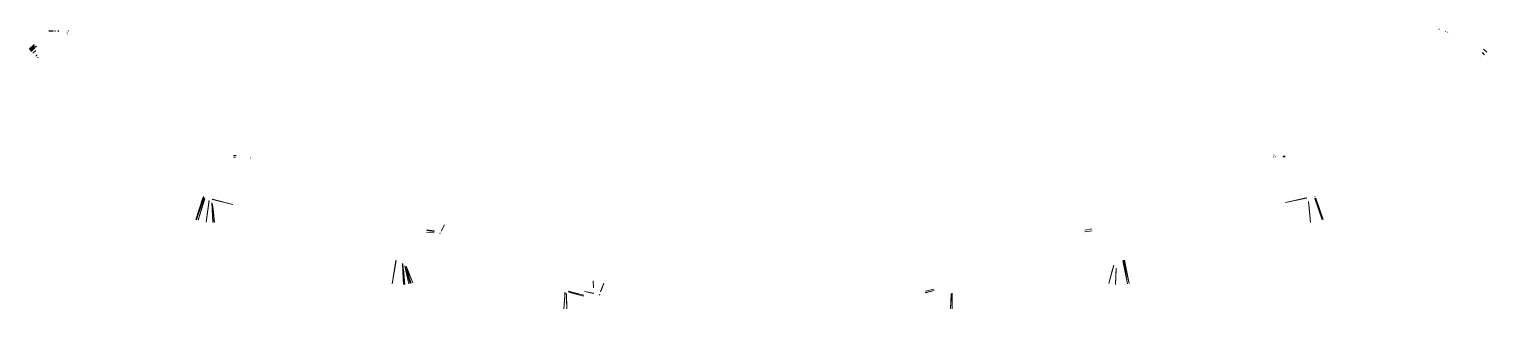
# Model space of a CAD drawing. Header units: millimetres. Extents: x 66 to 214, y 12 to 158.
# Drawn here: x 87.7 to 192.2, y 16.1 to 36.1 of the extents above; entities that cross this region are included whole.
import ezdxf

# ---------------------------------------------------------------- set-up
doc = ezdxf.new("R2010")
doc.units = ezdxf.units.MM
doc.header["$MEASUREMENT"] = 0
doc.layers.add('Ebene 8', color=7, linetype='Continuous', lineweight=0)

# ---------------------------------------------------------------- blocks, each defined once
blk = doc.blocks.new('Block_3')
at = {"layer": 'Ebene 8'}
for points, knots in [([(89.09947100637098, 35.95301648406731), (89.09947100637098, 35.95301648406731), (89.11221785966637, 35.96472980871715), (89.11221785966637, 35.96472980871715), (89.11221785966637, 35.96472980871715), (89.113940407409, 35.95301648406731), (89.113940407409, 35.95301648406731), (89.113940407409, 35.95301648406731), (89.09947100637098, 35.95301648406731), (89.09947100637098, 35.95301648406731)], [0, 0, 0, 0, 1, 1, 1, 2, 2, 2, 3, 3, 3, 3]), ([(89.11807452199132, 35.95301648406731), (89.11807452199132, 35.95301648406731), (89.1158352099259, 35.9681749042024), (89.1158352099259, 35.9681749042024), (89.1158352099259, 35.9681749042024), (89.12358667476771, 35.97540960472143), (89.12358667476771, 35.97540960472143), (89.12358667476771, 35.97540960472143), (89.15717635574892, 35.97437607607585), (89.15717635574892, 35.97437607607585), (89.15717635574892, 35.97437607607585), (89.15976017736284, 35.95232746497025), (89.15976017736284, 35.95232746497025), (89.15976017736284, 35.95232746497025), (89.11807452199132, 35.95301648406731), (89.11807452199132, 35.95301648406731)], [0, 0, 0, 0, 1, 1, 1, 2, 2, 2, 3, 3, 3, 4, 4, 4, 5, 5, 5, 5]), ([(89.16699487788186, 35.95232746497025), (89.16699487788186, 35.95232746497025), (89.161827234654, 35.95232746497025), (89.161827234654, 35.95232746497025), (89.161827234654, 35.95232746497025), (89.15924341304004, 35.97437607607585), (89.15924341304004, 35.97437607607585), (89.15924341304004, 35.97437607607585), (89.19093829150435, 35.97334254743028), (89.19093829150435, 35.97334254743028), (89.19093829150435, 35.97334254743028), (89.16699487788186, 35.95232746497025), (89.16699487788186, 35.95232746497025)], [0, 0, 0, 0, 1, 1, 1, 2, 2, 2, 3, 3, 3, 4, 4, 4, 4]), ([(89.19696720860354, 35.95198295542173), (89.19696720860354, 35.95198295542173), (89.2012735779601, 35.95611707000403), (89.2012735779601, 35.95611707000403), (89.2012735779601, 35.95611707000403), (89.20161808750862, 35.95198295542173), (89.20161808750862, 35.95198295542173), (89.20161808750862, 35.95198295542173), (89.19696720860354, 35.95198295542173), (89.19696720860354, 35.95198295542173)], [0, 0, 0, 0, 1, 1, 1, 2, 2, 2, 3, 3, 3, 3]), ([(89.23830835442654, 35.9516384458732), (89.23830835442654, 35.9516384458732), (89.20368514479978, 35.95198295542173), (89.20368514479978, 35.95198295542173), (89.20368514479978, 35.95198295542173), (89.203168380477, 35.95783961774665), (89.203168380477, 35.95783961774665), (89.203168380477, 35.95783961774665), (89.21901581970914, 35.97265352833323), (89.21901581970914, 35.97265352833323), (89.21901581970914, 35.97265352833323), (89.24382050720295, 35.97196450923618), (89.24382050720295, 35.97196450923618), (89.24382050720295, 35.97196450923618), (89.2448540358485, 35.95749510819813), (89.2448540358485, 35.95749510819813), (89.2448540358485, 35.95749510819813), (89.23830835442654, 35.9516384458732), (89.23830835442654, 35.9516384458732)], [0, 0, 0, 0, 1, 1, 1, 2, 2, 2, 3, 3, 3, 4, 4, 4, 5, 5, 5, 6, 6, 6, 6]), ([(89.2467488383654, 35.95921765594076), (89.2467488383654, 35.95921765594076), (89.24588756449407, 35.97161999968765), (89.24588756449407, 35.97161999968765), (89.24588756449407, 35.97161999968765), (89.26018471075787, 35.97127549013913), (89.26018471075787, 35.97127549013913), (89.26018471075787, 35.97127549013913), (89.2467488383654, 35.95921765594076), (89.2467488383654, 35.95921765594076)], [0, 0, 0, 0, 1, 1, 1, 2, 2, 2, 3, 3, 3, 3]), ([(89.26552460876, 35.95129393632468), (89.26552460876, 35.95129393632468), (89.27310381882756, 35.95818412729518), (89.27310381882756, 35.95818412729518), (89.27310381882756, 35.95818412729518), (89.2734483283761, 35.95094942677615), (89.2734483283761, 35.95094942677615), (89.2734483283761, 35.95094942677615), (89.26552460876, 35.95129393632468), (89.26552460876, 35.95129393632468)], [0, 0, 0, 0, 1, 1, 1, 2, 2, 2, 3, 3, 3, 3]), ([(89.31685653149022, 35.95060491722763), (89.31685653149022, 35.95060491722763), (89.27792695250692, 35.95094942677615), (89.27792695250692, 35.95094942677615), (89.27792695250692, 35.95094942677615), (89.27723793340986, 35.96231824187748), (89.27723793340986, 35.96231824187748), (89.27723793340986, 35.96231824187748), (89.28602292689725, 35.97058647104208), (89.28602292689725, 35.97058647104208), (89.28602292689725, 35.97058647104208), (89.33701034007893, 35.96886392329945), (89.33701034007893, 35.96886392329945), (89.33701034007893, 35.96886392329945), (89.31685653149022, 35.95060491722763), (89.31685653149022, 35.95060491722763)], [0, 0, 0, 0, 1, 1, 1, 2, 2, 2, 3, 3, 3, 4, 4, 4, 5, 5, 5, 5]), ([(89.39109833919737, 35.94957138858205), (89.39109833919737, 35.94957138858205), (89.35681963911914, 35.95026040767911), (89.35681963911914, 35.95026040767911), (89.35681963911914, 35.95026040767911), (89.35664738434487, 35.96472980871715), (89.35664738434487, 35.96472980871715), (89.35664738434487, 35.96472980871715), (89.36043698937863, 35.9681749042024), (89.36043698937863, 35.9681749042024), (89.36043698937863, 35.9681749042024), (89.3914428487459, 35.96748588510536), (89.3914428487459, 35.96748588510536), (89.3914428487459, 35.96748588510536), (89.39109833919737, 35.94957138858205), (89.39109833919737, 35.94957138858205)], [0, 0, 0, 0, 1, 1, 1, 2, 2, 2, 3, 3, 3, 4, 4, 4, 5, 5, 5, 5]), ([(89.39333765126278, 35.95198295542173), (89.39333765126278, 35.95198295542173), (89.39350990603704, 35.96748588510536), (89.39350990603704, 35.96748588510536), (89.39350990603704, 35.96748588510536), (89.40952960004346, 35.9667968660083), (89.40952960004346, 35.9667968660083), (89.40952960004346, 35.9667968660083), (89.39333765126278, 35.95198295542173), (89.39333765126278, 35.95198295542173)], [0, 0, 0, 0, 1, 1, 1, 2, 2, 2, 3, 3, 3, 3]), ([(89.51581079576341, 35.94819335038796), (89.51581079576341, 35.94819335038796), (89.50203041382241, 35.94853785993648), (89.50203041382241, 35.94853785993648), (89.50203041382241, 35.94853785993648), (89.51736108873177, 35.96369628007158), (89.51736108873177, 35.96369628007158), (89.51736108873177, 35.96369628007158), (89.51581079576341, 35.94819335038796), (89.51581079576341, 35.94819335038796)], [0, 0, 0, 0, 1, 1, 1, 2, 2, 2, 3, 3, 3, 3]), ([(89.55319008177835, 35.94784884083943), (89.55319008177835, 35.94784884083943), (89.55508488429525, 35.962662751426), (89.55508488429525, 35.962662751426), (89.55508488429525, 35.962662751426), (89.57213810694724, 35.96197373232895), (89.57213810694724, 35.96197373232895), (89.57213810694724, 35.96197373232895), (89.55319008177835, 35.94784884083943), (89.55319008177835, 35.94784884083943)], [0, 0, 0, 0, 1, 1, 1, 2, 2, 2, 3, 3, 3, 3]), ([(89.7748819762542, 35.94509276445123), (89.7748819762542, 35.94509276445123), (89.74129229527301, 35.94543727399975), (89.74129229527301, 35.94543727399975), (89.74129229527301, 35.94543727399975), (89.7505940530832, 35.95680608910108), (89.7505940530832, 35.95680608910108), (89.7505940530832, 35.95680608910108), (89.77832707173945, 35.9557725604555), (89.77832707173945, 35.9557725604555), (89.77832707173945, 35.9557725604555), (89.7748819762542, 35.94509276445123), (89.7748819762542, 35.94509276445123)], [0, 0, 0, 0, 1, 1, 1, 2, 2, 2, 3, 3, 3, 4, 4, 4, 4]), ([(89.80020342807077, 35.94474825490271), (89.80020342807077, 35.94474825490271), (89.77987736470781, 35.94509276445123), (89.77987736470781, 35.94509276445123), (89.77987736470781, 35.94509276445123), (89.78297795064454, 35.9557725604555), (89.78297795064454, 35.9557725604555), (89.78297795064454, 35.9557725604555), (89.8093329311067, 35.95508354135846), (89.8093329311067, 35.95508354135846), (89.8093329311067, 35.95508354135846), (89.80020342807077, 35.94474825490271), (89.80020342807077, 35.94474825490271)], [0, 0, 0, 0, 1, 1, 1, 2, 2, 2, 3, 3, 3, 4, 4, 4, 4]), ([(89.83086477788952, 35.94440374535418), (89.83086477788952, 35.94440374535418), (89.8386162427313, 35.95405001271288), (89.8386162427313, 35.95405001271288), (89.8386162427313, 35.95405001271288), (89.84757349099297, 35.95370550316435), (89.84757349099297, 35.95370550316435), (89.84757349099297, 35.95370550316435), (89.83086477788952, 35.94440374535418), (89.83086477788952, 35.94440374535418)], [0, 0, 0, 0, 1, 1, 1, 2, 2, 2, 3, 3, 3, 3]), ([(90.40740150734607, 35.87584634519771), (90.40740150734607, 35.87584634519771), (90.39896102340721, 35.87619085474623), (90.39896102340721, 35.87619085474623), (90.39896102340721, 35.87619085474623), (90.39999455205279, 35.87653536429476), (90.39999455205279, 35.87653536429476), (90.39999455205279, 35.87653536429476), (90.40877954554018, 35.87619085474623), (90.40877954554018, 35.87619085474623), (90.40877954554018, 35.87619085474623), (90.40740150734607, 35.87584634519771), (90.40740150734607, 35.87584634519771)], [0, 0, 0, 0, 1, 1, 1, 2, 2, 2, 3, 3, 3, 4, 4, 4, 4]), ([(90.43255070438839, 35.74424369766116), (90.43255070438839, 35.74424369766116), (90.42118188928707, 35.74458820720969), (90.42118188928707, 35.74458820720969), (90.42118188928707, 35.74458820720969), (90.42462698477232, 35.74596624540379), (90.42462698477232, 35.74596624540379), (90.42462698477232, 35.74596624540379), (90.43634030942216, 35.74562173585527), (90.43634030942216, 35.74562173585527), (90.43634030942216, 35.74562173585527), (90.43255070438839, 35.74424369766116), (90.43255070438839, 35.74424369766116)], [0, 0, 0, 0, 1, 1, 1, 2, 2, 2, 3, 3, 3, 4, 4, 4, 4]), ([(90.495940461317, 35.97678764291553), (90.495940461317, 35.97678764291553), (90.49835202815666, 35.97747666201258), (90.49835202815666, 35.97747666201258), (90.49835202815666, 35.97747666201258), (90.49852428293092, 35.976443133367), (90.49852428293092, 35.976443133367), (90.49852428293092, 35.976443133367), (90.495940461317, 35.97678764291553), (90.495940461317, 35.97678764291553)], [0, 0, 0, 0, 1, 1, 1, 2, 2, 2, 3, 3, 3, 3]), ([(90.50041908544782, 35.976443133367), (90.50041908544782, 35.976443133367), (90.50024683067355, 35.97816568110963), (90.50024683067355, 35.97816568110963), (90.50024683067355, 35.97816568110963), (90.50575898344995, 35.97851019065815), (90.50575898344995, 35.97851019065815), (90.50575898344995, 35.97851019065815), (90.50041908544782, 35.976443133367), (90.50041908544782, 35.976443133367)], [0, 0, 0, 0, 1, 1, 1, 2, 2, 2, 3, 3, 3, 3]), ([(90.73089597341102, 35.73804252578771), (90.73089597341102, 35.73804252578771), (90.73089597341102, 35.73838703533624), (90.73089597341102, 35.73838703533624), (90.73089597341102, 35.73838703533624), (90.73227401160513, 35.73873154488476), (90.73227401160513, 35.73873154488476), (90.73227401160513, 35.73873154488476), (90.73089597341102, 35.73804252578771), (90.73089597341102, 35.73804252578771)], [0, 0, 0, 0, 1, 1, 1, 2, 2, 2, 3, 3, 3, 3]), ([(188.7715955474251, 36.0825520743127), (188.7715955474251, 36.0825520743127), (188.7950221967248, 36.08358560295827), (188.7950221967248, 36.08358560295827), (188.7950221967248, 36.08358560295827), (188.7802082861383, 36.07945148837597), (188.7802082861383, 36.07945148837597), (188.7802082861383, 36.07945148837597), (188.7715955474251, 36.0825520743127), (188.7715955474251, 36.0825520743127)], [0, 0, 0, 0, 1, 1, 1, 2, 2, 2, 3, 3, 3, 3]), ([(188.7950221967248, 36.0742838451481), (188.7950221967248, 36.0742838451481), (188.7853759293661, 36.07772894063335), (188.7853759293661, 36.07772894063335), (188.7853759293661, 36.07772894063335), (188.8001898399527, 36.08186305521565), (188.8001898399527, 36.08186305521565), (188.8001898399527, 36.08186305521565), (188.8091470882144, 36.07876246927892), (188.8091470882144, 36.07876246927892), (188.8091470882144, 36.07876246927892), (188.7950221967248, 36.0742838451481), (188.7950221967248, 36.0742838451481)], [0, 0, 0, 0, 1, 1, 1, 2, 2, 2, 3, 3, 3, 4, 4, 4, 4]), ([(189.2497748007778, 35.91684298147218), (189.2497748007778, 35.91684298147218), (189.2304822660604, 35.92373317244268), (189.2304822660604, 35.92373317244268), (189.2304822660604, 35.92373317244268), (189.2325493233516, 35.92545572018531), (189.2325493233516, 35.92545572018531), (189.2325493233516, 35.92545572018531), (189.2559759726513, 35.91718749102071), (189.2559759726513, 35.91718749102071), (189.2559759726513, 35.91718749102071), (189.2497748007778, 35.91684298147218), (189.2497748007778, 35.91684298147218)], [0, 0, 0, 0, 1, 1, 1, 2, 2, 2, 3, 3, 3, 4, 4, 4, 4]), ([(189.3868896010907, 35.86930066377573), (189.3868896010907, 35.86930066377573), (189.3879231297363, 35.86964517332426), (189.3879231297363, 35.86964517332426), (189.3879231297363, 35.86964517332426), (189.4061821358082, 35.86309949190229), (189.4061821358082, 35.86309949190229), (189.4061821358082, 35.86309949190229), (189.3868896010907, 35.86930066377573), (189.3868896010907, 35.86930066377573)], [0, 0, 0, 0, 1, 1, 1, 2, 2, 2, 3, 3, 3, 3]), ([(189.5836045532985, 35.74079860217592), (189.5836045532985, 35.74079860217592), (189.5784369100707, 35.74252114991854), (189.5784369100707, 35.74252114991854), (189.5784369100707, 35.74252114991854), (189.5787814196192, 35.74424369766116), (189.5787814196192, 35.74424369766116), (189.5787814196192, 35.74424369766116), (189.590494744269, 35.74114311172444), (189.590494744269, 35.74114311172444), (189.590494744269, 35.74114311172444), (189.5836045532985, 35.74079860217592), (189.5836045532985, 35.74079860217592)], [0, 0, 0, 0, 1, 1, 1, 2, 2, 2, 3, 3, 3, 4, 4, 4, 4]), ([(87.68835989561263, 34.64594725696352), (87.68835989561263, 34.64594725696352), (88.0201225908422, 34.9532497742478), (88.0201225908422, 34.9532497742478), (88.02098386471351, 34.9504936978596), (88.0223619029076, 34.94670409282583), (88.02408445065024, 34.94256997824353), (88.02408445065024, 34.94256997824353), (87.68835989561263, 34.64594725696352), (87.68835989561263, 34.64594725696352)], [0, 0, 0, 0, 1, 1, 1, 2, 2, 2, 3, 3, 3, 3]), ([(87.73417966556646, 34.59530435333034), (87.73417966556646, 34.59530435333034), (88.04561629743304, 34.88400335499428), (88.04561629743304, 34.88400335499428), (88.0463053165301, 34.88193629770313), (88.0471665904014, 34.8802137499605), (88.04785560949846, 34.87814669266935), (88.04785560949846, 34.87814669266935), (87.73417966556646, 34.59530435333034), (87.73417966556646, 34.59530435333034)], [0, 0, 0, 0, 1, 1, 1, 2, 2, 2, 3, 3, 3, 3]), ([(88.06852618240995, 34.81889105032305), (88.06973196582977, 34.81510144528928), (88.07076549447537, 34.8126898784496), (88.07093774924962, 34.81200085935256), (88.07093774924962, 34.81200085935256), (88.0714545135724, 34.81234536890108), (88.0714545135724, 34.81234536890108), (88.0714545135724, 34.81234536890108), (87.77982718074603, 34.54569497834274), (87.77982718074603, 34.54569497834274), (87.77982718074603, 34.54569497834274), (88.06852618240995, 34.81889105032305), (88.06852618240995, 34.81889105032305)], [0, 0, 0, 0, 1, 1, 1, 2, 2, 2, 3, 3, 3, 4, 4, 4, 4]), ([(88.09178057693539, 34.75274521700626), (88.09178057693539, 34.75274521700626), (88.0940198890008, 34.74688855468134), (88.0940198890008, 34.74688855468134), (88.0940198890008, 34.74688855468134), (87.82513018637707, 34.49746364154925), (87.82513018637707, 34.49746364154925), (87.82513018637707, 34.49746364154925), (88.09178057693539, 34.75274521700626), (88.09178057693539, 34.75274521700626)], [0, 0, 0, 0, 1, 1, 1, 2, 2, 2, 3, 3, 3, 3]), ([(87.9594889103018, 34.35931531259073), (87.9594889103018, 34.35931531259073), (88.15706513638088, 34.562920455769), (88.15706513638088, 34.562920455769), (88.15706513638088, 34.562920455769), (88.1587876841235, 34.55740830299259), (88.1587876841235, 34.55740830299259), (88.1587876841235, 34.55740830299259), (87.9594889103018, 34.35931531259073), (87.9594889103018, 34.35931531259073)], [0, 0, 0, 0, 1, 1, 1, 2, 2, 2, 3, 3, 3, 3]), ([(88.02994111297515, 34.96220702250945), (88.02994111297515, 34.96220702250945), (88.04561629743304, 34.97667642354751), (88.04561629743304, 34.97667642354751), (88.04561629743304, 34.97667642354751), (88.05801864117993, 34.9725423089652), (88.05801864117993, 34.9725423089652), (88.05801864117993, 34.9725423089652), (88.02994111297515, 34.96220702250945), (88.02994111297515, 34.96220702250945)], [0, 0, 0, 0, 1, 1, 1, 2, 2, 2, 3, 3, 3, 3]), ([(88.12537025791657, 34.78512911456761), (88.12537025791657, 34.78512911456761), (88.2006455942693, 34.85713161020933), (88.2006455942693, 34.85713161020933), (88.2006455942693, 34.85713161020933), (88.22045489330948, 34.86402180117983), (88.22045489330948, 34.86402180117983), (88.22045489330948, 34.86402180117983), (88.14156220669726, 34.79098577689253), (88.14156220669726, 34.79098577689253), (88.14156220669726, 34.79098577689253), (88.12537025791657, 34.78512911456761), (88.12537025791657, 34.78512911456761)], [0, 0, 0, 0, 1, 1, 1, 2, 2, 2, 3, 3, 3, 4, 4, 4, 4]), ([(191.9789794441927, 34.65214842883697), (191.9789794441927, 34.65214842883697), (191.9807019919353, 34.65731607206484), (191.9807019919353, 34.65731607206484), (191.9807019919353, 34.65731607206484), (192.2129014276412, 34.42718369365015), (192.2129014276412, 34.42718369365015), (192.2129014276412, 34.42718369365015), (191.9789794441927, 34.65214842883697), (191.9789794441927, 34.65214842883697)], [0, 0, 0, 0, 1, 1, 1, 2, 2, 2, 3, 3, 3, 3]), ([(88.17790796406663, 34.15295409302427), (88.17790796406663, 34.15295409302427), (88.26196829390672, 34.24941676661126), (88.26196829390672, 34.24941676661126), (88.26196829390672, 34.24941676661126), (88.26282956777804, 34.24666069022306), (88.26282956777804, 34.24666069022306), (88.26282956777804, 34.24666069022306), (88.17790796406663, 34.15295409302427), (88.17790796406663, 34.15295409302427)], [0, 0, 0, 0, 1, 1, 1, 2, 2, 2, 3, 3, 3, 3]), ([(88.30537649702089, 34.04340005659332), (88.30537649702089, 34.04340005659332), (88.32260197444712, 34.06475964860187), (88.32260197444712, 34.06475964860187), (88.32260197444712, 34.06475964860187), (88.3227742292214, 34.06441513905335), (88.3227742292214, 34.06441513905335), (88.3227742292214, 34.06441513905335), (88.30537649702089, 34.04340005659332), (88.30537649702089, 34.04340005659332)], [0, 0, 0, 0, 1, 1, 1, 2, 2, 2, 3, 3, 3, 3]), ([(191.7729627341748, 34.03375378923462), (191.7729627341748, 34.03375378923462), (191.7729627341748, 34.03409829878314), (191.7729627341748, 34.03409829878314), (191.7729627341748, 34.03409829878314), (191.7791639060482, 34.02617457916707), (191.7791639060482, 34.02617457916707), (191.7791639060482, 34.02617457916707), (191.7729627341748, 34.03375378923462), (191.7729627341748, 34.03375378923462)], [0, 0, 0, 0, 1, 1, 1, 2, 2, 2, 3, 3, 3, 3]), ([(191.8938855857071, 34.40065645841373), (191.8938855857071, 34.40065645841373), (191.8952636239012, 34.40375704435045), (191.8952636239012, 34.40375704435045), (191.8952636239012, 34.40375704435045), (192.0361680292479, 34.25251735254799), (192.0361680292479, 34.25251735254799), (192.0361680292479, 34.25251735254799), (191.8938855857071, 34.40065645841373), (191.8938855857071, 34.40065645841373)], [0, 0, 0, 0, 1, 1, 1, 2, 2, 2, 3, 3, 3, 3]), ([(102.4900403932143, 26.91205240212616), (102.4900403932143, 26.91205240212616), (102.3437960898654, 26.91722004535403), (102.3437960898654, 26.91722004535403), (102.3437960898654, 26.91722004535403), (102.4909016670856, 26.91377494986878), (102.4909016670856, 26.91377494986878), (102.4909016670856, 26.91377494986878), (102.4900403932143, 26.91205240212616), (102.4900403932143, 26.91205240212616)], [0, 0, 0, 0, 1, 1, 1, 2, 2, 2, 3, 3, 3, 3]), ([(102.5405110420732, 27.02953015817318), (102.5405110420732, 27.02953015817318), (102.351375299933, 27.047789164245), (102.351375299933, 27.047789164245), (102.351375299933, 27.047789164245), (102.5413723159445, 27.03228623456138), (102.5413723159445, 27.03228623456138), (102.5413723159445, 27.03228623456138), (102.5405110420732, 27.02953015817318), (102.5405110420732, 27.02953015817318)], [0, 0, 0, 0, 1, 1, 1, 2, 2, 2, 3, 3, 3, 3]), ([(103.5662882228063, 26.87346733269136), (103.5662882228063, 26.87346733269136), (103.5755899806165, 26.88242458095301), (103.5755899806165, 26.88242458095301), (103.5755899806165, 26.88242458095301), (103.5783460570047, 26.88173556185596), (103.5783460570047, 26.88173556185596), (103.5783460570047, 26.88173556185596), (103.5662882228063, 26.87346733269136), (103.5662882228063, 26.87346733269136)], [0, 0, 0, 0, 1, 1, 1, 2, 2, 2, 3, 3, 3, 3]), ([(176.889805728347, 26.94478080923603), (176.889805728347, 26.94478080923603), (176.8884276901529, 26.94615884743013), (176.8884276901529, 26.94615884743013), (176.8884276901529, 26.94615884743013), (176.889805728347, 26.94684786652718), (176.889805728347, 26.94684786652718), (176.889805728347, 26.94684786652718), (176.8911837665411, 26.94546982833308), (176.8911837665411, 26.94546982833308), (176.8911837665411, 26.94546982833308), (176.889805728347, 26.94478080923603), (176.889805728347, 26.94478080923603)], [0, 0, 0, 0, 1, 1, 1, 2, 2, 2, 3, 3, 3, 4, 4, 4, 4]), ([(176.8946288620263, 26.93995767555668), (176.8946288620263, 26.93995767555668), (176.8960069002204, 26.94064669465373), (176.8960069002204, 26.94064669465373), (176.8960069002204, 26.94064669465373), (176.8994519957057, 26.93720159916848), (176.8994519957057, 26.93720159916848), (176.8994519957057, 26.93720159916848), (176.8946288620263, 26.93995767555668), (176.8946288620263, 26.93995767555668)], [0, 0, 0, 0, 1, 1, 1, 2, 2, 2, 3, 3, 3, 3]), ([(176.9190890399716, 26.91480847851436), (176.9190890399716, 26.91480847851436), (176.9211560972627, 26.91584200715993), (176.9211560972627, 26.91584200715993), (176.9211560972627, 26.91584200715993), (176.9290798168788, 26.90791828754385), (176.9290798168788, 26.90791828754385), (176.9290798168788, 26.90791828754385), (176.9190890399716, 26.91480847851436), (176.9190890399716, 26.91480847851436)], [0, 0, 0, 0, 1, 1, 1, 2, 2, 2, 3, 3, 3, 3]), ([(176.9545735234697, 27.05502386476402), (176.9545735234697, 27.05502386476402), (176.9197780590687, 27.09223089600472), (176.9197780590687, 27.09223089600472), (176.9197780590687, 27.09223089600472), (176.9552625425667, 27.05536837431255), (176.9552625425667, 27.05536837431255), (176.9552625425667, 27.05536837431255), (176.9545735234697, 27.05502386476402), (176.9545735234697, 27.05502386476402)], [0, 0, 0, 0, 1, 1, 1, 2, 2, 2, 3, 3, 3, 3]), ([(177.049313649314, 26.95442707659473), (177.049313649314, 26.95442707659473), (177.0510361970567, 26.95580511478883), (177.0510361970567, 26.95580511478883), (177.0510361970567, 26.95580511478883), (177.0575818784786, 26.94891492381833), (177.0575818784786, 26.94891492381833), (177.0575818784786, 26.94891492381833), (177.049313649314, 26.95442707659473), (177.049313649314, 26.95442707659473)], [0, 0, 0, 0, 1, 1, 1, 2, 2, 2, 3, 3, 3, 3]), ([(177.076874413196, 26.9251437649701), (177.076874413196, 26.9251437649701), (177.076185394099, 26.92548827451863), (177.076185394099, 26.92548827451863), (177.076185394099, 26.92548827451863), (177.0772189227446, 26.92548827451863), (177.0772189227446, 26.92548827451863), (177.0772189227446, 26.92548827451863), (177.076874413196, 26.9251437649701), (177.076874413196, 26.9251437649701)], [0, 0, 0, 0, 1, 1, 1, 2, 2, 2, 3, 3, 3, 3]), ([(177.0865206805547, 26.91618651670845), (177.0865206805547, 26.91618651670845), (177.0806640182298, 26.92066514083928), (177.0806640182298, 26.92066514083928), (177.0806640182298, 26.92066514083928), (177.0830755850695, 26.92273219813043), (177.0830755850695, 26.92273219813043), (177.0830755850695, 26.92273219813043), (177.0878987187488, 26.91756455490255), (177.0878987187488, 26.91756455490255), (177.0878987187488, 26.91756455490255), (177.0865206805547, 26.91618651670845), (177.0865206805547, 26.91618651670845)], [0, 0, 0, 0, 1, 1, 1, 2, 2, 2, 3, 3, 3, 4, 4, 4, 4]), ([(177.5826144304307, 26.99060057918985), (177.5826144304307, 26.99060057918985), (177.7576252810814, 27.0009358656456), (177.7576252810814, 27.0009358656456), (177.7576252810814, 27.0009358656456), (177.5836479590763, 26.98818901235018), (177.5836479590763, 26.98818901235018), (177.5836479590763, 26.98818901235018), (177.5826144304307, 26.99060057918985), (177.5826144304307, 26.99060057918985)], [0, 0, 0, 0, 1, 1, 1, 2, 2, 2, 3, 3, 3, 3]), ([(177.6029404937937, 26.9430582614934), (177.6029404937937, 26.9430582614934), (177.6015624555996, 26.9458143378816), (177.6015624555996, 26.9458143378816), (177.6015624555996, 26.9458143378816), (177.7603813574696, 26.951326490658), (177.7603813574696, 26.951326490658), (177.7603813574696, 26.951326490658), (177.6029404937937, 26.9430582614934), (177.6029404937937, 26.9430582614934)], [0, 0, 0, 0, 1, 1, 1, 2, 2, 2, 3, 3, 3, 3]), ([(100.1794148512572, 24.05400118756289), (100.1794148512572, 24.05400118756289), (100.1718356411897, 24.05641275440256), (100.1718356411897, 24.05641275440256), (100.1718356411897, 24.05641275440256), (100.1640841763479, 24.06054686898487), (100.1640841763479, 24.06054686898487), (100.1640841763479, 24.06054686898487), (100.1649454502192, 24.06330294537307), (100.1649454502192, 24.06330294537307), (100.1649454502192, 24.06330294537307), (100.1794148512572, 24.05400118756289), (100.1794148512572, 24.05400118756289)], [0, 0, 0, 0, 1, 1, 1, 2, 2, 2, 3, 3, 3, 4, 4, 4, 4]), ([(100.1713188768669, 24.08052842279932), (100.1713188768669, 24.08052842279932), (100.1725246602867, 24.08362900873604), (100.1725246602867, 24.08362900873604), (100.1725246602867, 24.08362900873604), (100.2030137553312, 24.07398274137734), (100.2030137553312, 24.07398274137734), (100.2030137553312, 24.07398274137734), (100.1993964050716, 24.06364745492159), (100.1993964050716, 24.06364745492159), (100.1993964050716, 24.06364745492159), (100.1713188768669, 24.08052842279932), (100.1713188768669, 24.08052842279932)], [0, 0, 0, 0, 1, 1, 1, 2, 2, 2, 3, 3, 3, 4, 4, 4, 4]), ([(100.2197224684346, 24.05158962072321), (100.2197224684346, 24.05158962072321), (100.2224785448228, 24.06054686898487), (100.2224785448228, 24.06054686898487), (100.2224785448228, 24.06054686898487), (100.2414265699917, 24.04780001568944), (100.2414265699917, 24.04780001568944), (100.2414265699917, 24.04780001568944), (100.2388427483778, 24.04022080562189), (100.2388427483778, 24.04022080562189), (100.2388427483778, 24.04022080562189), (100.2197224684346, 24.05158962072321), (100.2197224684346, 24.05158962072321)], [0, 0, 0, 0, 1, 1, 1, 2, 2, 2, 3, 3, 3, 4, 4, 4, 4]), ([(179.8742919472189, 24.10119899571081), (179.8742919472189, 24.10119899571081), (179.8949625201304, 24.11187879171509), (179.8949625201304, 24.11187879171509), (179.8949625201304, 24.11187879171509), (179.8746364567674, 24.10016546706524), (179.8746364567674, 24.10016546706524), (179.8746364567674, 24.10016546706524), (179.8742919472189, 24.10119899571081), (179.8742919472189, 24.10119899571081)], [0, 0, 0, 0, 1, 1, 1, 2, 2, 2, 3, 3, 3, 3]), ([(100.1749362271264, 23.99371201657102), (100.1749362271264, 23.99371201657102), (99.63819035052448, 22.45582139195549), (99.63819035052448, 22.45582139195549), (99.63819035052448, 22.45582139195549), (100.1449638964047, 24.00611436031792), (100.1449638964047, 24.00611436031792), (100.1449638964047, 24.00611436031792), (100.1749362271264, 23.99371201657102), (100.1749362271264, 23.99371201657102)], [0, 0, 0, 0, 1, 1, 1, 2, 2, 2, 3, 3, 3, 3]), ([(100.197673857329, 23.98406574921231), (100.197673857329, 23.98406574921231), (100.2169663920464, 23.97614202959625), (100.2169663920464, 23.97614202959625), (100.2169663920464, 23.97614202959625), (99.69313962351421, 22.43721787633514), (99.69313962351421, 22.43721787633514), (99.69313962351421, 22.43721787633514), (100.197673857329, 23.98406574921231), (100.197673857329, 23.98406574921231)], [0, 0, 0, 0, 1, 1, 1, 2, 2, 2, 3, 3, 3, 3]), ([(99.80200464084811, 22.40242241193412), (99.80200464084811, 22.40242241193412), (100.2619248881289, 23.95753851397589), (100.2619248881289, 23.95753851397589), (100.2619248881289, 23.95753851397589), (100.2881076138168, 23.94651420842309), (100.2881076138168, 23.94651420842309), (100.2881076138168, 23.94651420842309), (99.80200464084811, 22.40242241193412), (99.80200464084811, 22.40242241193412)], [0, 0, 0, 0, 1, 1, 1, 2, 2, 2, 3, 3, 3, 3]), ([(100.3776800964333, 22.27013074530052), (100.3776800964333, 22.27013074530052), (100.5649210360567, 23.69674478574248), (100.5649210360567, 23.69674478574248), (100.5649210360567, 23.69674478574248), (100.5818020039344, 23.7976860834603), (100.5818020039344, 23.7976860834603), (100.5818020039344, 23.7976860834603), (100.5919650356159, 23.79114040203833), (100.5919650356159, 23.79114040203833), (100.5919650356159, 23.79114040203833), (100.3776800964333, 22.27013074530052), (100.3776800964333, 22.27013074530052)], [0, 0, 0, 0, 1, 1, 1, 2, 2, 2, 3, 3, 3, 4, 4, 4, 4]), ([(100.8014268411191, 23.26231824505248), (100.8014268411191, 23.26231824505248), (100.7891967521464, 23.65264756353128), (100.7891967521464, 23.65264756353128), (100.7891967521464, 23.65264756353128), (100.855859349786, 22.24394801961262), (100.855859349786, 22.24394801961262), (100.855859349786, 22.24394801961262), (100.8014268411191, 23.26231824505248), (100.8014268411191, 23.26231824505248)], [0, 0, 0, 0, 1, 1, 1, 2, 2, 2, 3, 3, 3, 3]), ([(100.8510362161067, 23.18445908708583), (100.8510362161067, 23.18445908708583), (100.8193413376424, 23.59580348802466), (100.8193413376424, 23.59580348802466), (100.8193413376424, 23.59580348802466), (100.9454318324025, 22.25014919148607), (100.9454318324025, 22.25014919148607), (100.9454318324025, 22.25014919148607), (100.8510362161067, 23.18445908708583), (100.8510362161067, 23.18445908708583)], [0, 0, 0, 0, 1, 1, 1, 2, 2, 2, 3, 3, 3, 3]), ([(100.8329494648091, 23.89104817111057), (100.8329494648091, 23.89104817111057), (100.8291598597753, 23.91378580131322), (100.8291598597753, 23.91378580131322), (100.8291598597753, 23.91378580131322), (102.3045220013336, 23.53138020245049), (102.3045220013336, 23.53138020245049), (102.3045220013336, 23.53138020245049), (100.8329494648091, 23.89104817111057), (100.8329494648091, 23.89104817111057)], [0, 0, 0, 0, 1, 1, 1, 2, 2, 2, 3, 3, 3, 3]), ([(100.8822143302482, 23.16103243778613), (100.8822143302482, 23.16103243778613), (100.8470743562986, 23.53585882658132), (100.8470743562986, 23.53585882658132), (100.8470743562986, 23.53585882658132), (100.9893567998394, 22.2546278156169), (100.9893567998394, 22.2546278156169), (100.9893567998394, 22.2546278156169), (100.8822143302482, 23.16103243778613), (100.8822143302482, 23.16103243778613)], [0, 0, 0, 0, 1, 1, 1, 2, 2, 2, 3, 3, 3, 3]), ([(179.2793239569163, 23.97993163463002), (179.2793239569163, 23.97993163463002), (177.7683050770857, 23.67469617463688), (177.7683050770857, 23.67469617463688), (177.7683050770857, 23.67469617463688), (179.2682996513635, 23.99819064070184), (179.2682996513635, 23.99819064070184), (179.2682996513635, 23.99819064070184), (179.2831135619501, 24.00094671709004), (179.2831135619501, 24.00094671709004), (179.2831135619501, 24.00094671709004), (179.2793239569163, 23.97993163463002), (179.2793239569163, 23.97993163463002)], [0, 0, 0, 0, 1, 1, 1, 2, 2, 2, 3, 3, 3, 4, 4, 4, 4]), ([(179.4446885402083, 23.55859645678396), (179.4446885402083, 23.55859645678396), (179.4322861964614, 23.74807670847271), (179.4322861964614, 23.74807670847271), (179.4322861964614, 23.74807670847271), (179.4353867823981, 23.74979925621533), (179.4353867823981, 23.74979925621533), (179.4353867823981, 23.74979925621533), (179.5793917736815, 22.25256075832575), (179.5793917736815, 22.25256075832575), (179.5793917736815, 22.25256075832575), (179.4446885402083, 23.55859645678396), (179.4446885402083, 23.55859645678396)], [0, 0, 0, 0, 1, 1, 1, 2, 2, 2, 3, 3, 3, 4, 4, 4, 4]), ([(179.8753254758645, 23.96442870494639), (179.8753254758645, 23.96442870494639), (179.8942735010333, 23.97269693411099), (179.8942735010333, 23.97269693411099), (179.8942735010333, 23.97269693411099), (180.4124158620149, 22.43721787633514), (180.4124158620149, 22.43721787633514), (180.4124158620149, 22.43721787633514), (179.8753254758645, 23.96442870494639), (179.8753254758645, 23.96442870494639)], [0, 0, 0, 0, 1, 1, 1, 2, 2, 2, 3, 3, 3, 3]), ([(179.917011131236, 23.98234320146969), (179.917011131236, 23.98234320146969), (179.9404377805357, 23.99233397837692), (179.9404377805357, 23.99233397837692), (179.9404377805357, 23.99233397837692), (180.4675373897789, 22.45582139195549), (180.4675373897789, 22.45582139195549), (180.4675373897789, 22.45582139195549), (179.917011131236, 23.98234320146969), (179.917011131236, 23.98234320146969)], [0, 0, 0, 0, 1, 1, 1, 2, 2, 2, 3, 3, 3, 3]), ([(117.2378051464718, 21.62417534181618), (117.2378051464718, 21.62417534181618), (117.2298814268557, 21.62624239910733), (117.2298814268557, 21.62624239910733), (117.2298814268557, 21.62624239910733), (117.4684542892093, 22.08237304135441), (117.4684542892093, 22.08237304135441), (117.4684542892093, 22.08237304135441), (117.2378051464718, 21.62417534181618), (117.2378051464718, 21.62417534181618)], [0, 0, 0, 0, 1, 1, 1, 2, 2, 2, 3, 3, 3, 3]), ([(116.7243136643953, 21.50394150938096), (116.7243136643953, 21.50394150938096), (116.1844672018566, 21.55251735572298), (116.1844672018566, 21.55251735572298), (116.1844672018566, 21.55251735572298), (116.7250026834923, 21.51152071944851), (116.7250026834923, 21.51152071944851), (116.7250026834923, 21.51152071944851), (116.7243136643953, 21.50394150938096), (116.7243136643953, 21.50394150938096)], [0, 0, 0, 0, 1, 1, 1, 2, 2, 2, 3, 3, 3, 3]), ([(116.7324096387856, 21.58800183922106), (116.7324096387856, 21.58800183922106), (116.1954915074094, 21.66000433486278), (116.1954915074094, 21.66000433486278), (116.1954915074094, 21.66000433486278), (116.7329264031084, 21.59523653974008), (116.7329264031084, 21.59523653974008), (116.7329264031084, 21.59523653974008), (116.7330986578827, 21.59385850154598), (116.7330986578827, 21.59385850154598), (116.7330986578827, 21.59385850154598), (116.7324096387856, 21.58800183922106), (116.7324096387856, 21.58800183922106)], [0, 0, 0, 0, 1, 1, 1, 2, 2, 2, 3, 3, 3, 4, 4, 4, 4]), ([(116.2025539531542, 21.71099174804448), (116.2025539531542, 21.71099174804448), (116.7315483649143, 21.63485513782045), (116.7315483649143, 21.63485513782045), (116.7315483649143, 21.63485513782045), (116.7318928744629, 21.62658690865586), (116.7318928744629, 21.62658690865586), (116.7318928744629, 21.62658690865586), (116.2025539531542, 21.71099174804448), (116.2025539531542, 21.71099174804448)], [0, 0, 0, 0, 1, 1, 1, 2, 2, 2, 3, 3, 3, 3]), ([(117.1459933517899, 21.46604545904321), (117.1459933517899, 21.46604545904321), (117.1487494281781, 21.47155761181961), (117.1487494281781, 21.47155761181961), (117.1487494281781, 21.47155761181961), (117.1559841286971, 21.46501193039764), (117.1559841286971, 21.46501193039764), (117.1559841286971, 21.46501193039764), (117.1459933517899, 21.46604545904321), (117.1459933517899, 21.46604545904321)], [0, 0, 0, 0, 1, 1, 1, 2, 2, 2, 3, 3, 3, 3]), ([(117.1606350076022, 21.47086859272256), (117.1606350076022, 21.47086859272256), (117.1523667784376, 21.47810329324158), (117.1523667784376, 21.47810329324158), (117.1523667784376, 21.47810329324158), (117.1528835427604, 21.47913682188716), (117.1528835427604, 21.47913682188716), (117.1528835427604, 21.47913682188716), (117.161151771925, 21.47190212136814), (117.161151771925, 21.47190212136814), (117.161151771925, 21.47190212136814), (117.1606350076022, 21.47086859272256), (117.1606350076022, 21.47086859272256)], [0, 0, 0, 0, 1, 1, 1, 2, 2, 2, 3, 3, 3, 4, 4, 4, 4]), ([(117.1950859624547, 21.53908148333051), (117.1950859624547, 21.53908148333051), (117.1940524338091, 21.53977050242756), (117.1940524338091, 21.53977050242756), (117.1940524338091, 21.53977050242756), (117.1954304720032, 21.53977050242756), (117.1954304720032, 21.53977050242756), (117.1954304720032, 21.53977050242756), (117.1950859624547, 21.53908148333051), (117.1950859624547, 21.53908148333051)], [0, 0, 0, 0, 1, 1, 1, 2, 2, 2, 3, 3, 3, 3]), ([(163.3784857447456, 21.57387694773153), (163.3784857447456, 21.57387694773153), (163.3788302542942, 21.58317870554171), (163.3788302542942, 21.58317870554171), (163.3788302542942, 21.58317870554171), (163.9121310354108, 21.642434347888), (163.9121310354108, 21.642434347888), (163.9121310354108, 21.642434347888), (163.3784857447456, 21.57387694773153), (163.3784857447456, 21.57387694773153)], [0, 0, 0, 0, 1, 1, 1, 2, 2, 2, 3, 3, 3, 3]), ([(163.3812418211338, 21.6865315700992), (163.3812418211338, 21.6865315700992), (163.3815863306824, 21.6934217610697), (163.3815863306824, 21.6934217610697), (163.3815863306824, 21.6934217610697), (163.8887043861111, 21.79195149194784), (163.8887043861111, 21.79195149194784), (163.8887043861111, 21.79195149194784), (163.3812418211338, 21.6865315700992), (163.3812418211338, 21.6865315700992)], [0, 0, 0, 0, 1, 1, 1, 2, 2, 2, 3, 3, 3, 3]), ([(113.7177788344178, 17.84835068998235), (113.7177788344178, 17.84835068998235), (113.9813286390394, 19.52955728678428), (113.9813286390394, 19.52955728678428), (113.9813286390394, 19.52955728678428), (114.0140570461493, 19.51887749078), (114.0140570461493, 19.51887749078), (114.0140570461493, 19.51887749078), (113.7177788344178, 17.84835068998235), (113.7177788344178, 17.84835068998235)], [0, 0, 0, 0, 1, 1, 1, 2, 2, 2, 3, 3, 3, 3]), ([(114.4727715100103, 18.70583495626104), (114.4727715100103, 18.70583495626104), (114.4512396632274, 19.30321451340336), (114.4512396632274, 19.30321451340336), (114.4512396632274, 19.30321451340336), (114.5311658784852, 17.79116210492721), (114.5311658784852, 17.79116210492721), (114.5311658784852, 17.79116210492721), (114.4727715100103, 18.70583495626104), (114.4727715100103, 18.70583495626104)], [0, 0, 0, 0, 1, 1, 1, 2, 2, 2, 3, 3, 3, 3]), ([(114.4967149236327, 18.87051052045598), (114.4967149236327, 18.87051052045598), (114.4722547456875, 19.31286078076206), (114.4722547456875, 19.31286078076206), (114.4722547456875, 19.31286078076206), (114.5809475082471, 17.79426269086393), (114.5809475082471, 17.79426269086393), (114.5809475082471, 17.79426269086393), (114.4967149236327, 18.87051052045598), (114.4967149236327, 18.87051052045598)], [0, 0, 0, 0, 1, 1, 1, 2, 2, 2, 3, 3, 3, 3]), ([(114.5294433307426, 18.88429090239698), (114.5294433307426, 18.88429090239698), (114.527720783, 18.90944009943931), (114.527720783, 18.90944009943931), (114.527720783, 18.90944009943931), (114.6302123736862, 17.79805229589771), (114.6302123736862, 17.79805229589771), (114.6302123736862, 17.79805229589771), (114.5294433307426, 18.88429090239698), (114.5294433307426, 18.88429090239698)], [0, 0, 0, 0, 1, 1, 1, 2, 2, 2, 3, 3, 3, 3]), ([(114.7025593788764, 18.77887098054834), (114.7025593788764, 18.77887098054834), (114.6322794309773, 19.13543836327169), (114.6322794309773, 19.13543836327169), (114.6322794309773, 19.13543836327169), (114.9113321652826, 17.84008246081776), (114.9113321652826, 17.84008246081776), (114.9113321652826, 17.84008246081776), (114.7025593788764, 18.77887098054834), (114.7025593788764, 18.77887098054834)], [0, 0, 0, 0, 1, 1, 1, 2, 2, 2, 3, 3, 3, 3]), ([(114.7755954031637, 18.66483831998657), (114.7755954031637, 18.66483831998657), (114.683266844159, 19.0348415751024), (114.683266844159, 19.0348415751024), (114.683266844159, 19.0348415751024), (114.9993543549307, 17.8614420528263), (114.9993543549307, 17.8614420528263), (114.9993543549307, 17.8614420528263), (114.7755954031637, 18.66483831998657), (114.7755954031637, 18.66483831998657)], [0, 0, 0, 0, 1, 1, 1, 2, 2, 2, 3, 3, 3, 3]), ([(114.7395941553429, 19.05757920530505), (114.7395941553429, 19.05757920530505), (114.7313259261783, 19.08376193099295), (114.7313259261783, 19.08376193099295), (114.7313259261783, 19.08376193099295), (115.2064045935942, 17.9303439625313), (115.2064045935942, 17.9303439625313), (115.2064045935942, 17.9303439625313), (114.7395941553429, 19.05757920530505), (114.7395941553429, 19.05757920530505)], [0, 0, 0, 0, 1, 1, 1, 2, 2, 2, 3, 3, 3, 3]), ([(114.7676716835476, 18.85741915761203), (114.7676716835476, 18.85741915761203), (114.9252848019978, 18.40680066814136), (114.9252848019978, 18.40680066814136), (114.9252848019978, 18.40680066814136), (115.0844482134164, 17.88624674032011), (115.0844482134164, 17.88624674032011), (115.0844482134164, 17.88624674032011), (114.7676716835476, 18.85741915761203), (114.7676716835476, 18.85741915761203)], [0, 0, 0, 0, 1, 1, 1, 2, 2, 2, 3, 3, 3, 3]), ([(165.1062011305984, 17.8614420528263), (165.1062011305984, 17.8614420528263), (165.3687174065745, 18.88222384510583), (165.3687174065745, 18.88222384510583), (165.3687174065745, 18.88222384510583), (165.458978908288, 19.17953558548289), (165.458978908288, 19.17953558548289), (165.458978908288, 19.17953558548289), (165.1062011305984, 17.8614420528263), (165.1062011305984, 17.8614420528263)], [0, 0, 0, 0, 1, 1, 1, 2, 2, 2, 3, 3, 3, 3]), ([(165.6181423197065, 18.47708061604045), (165.6181423197065, 18.47708061604045), (165.5743896070439, 17.79116210492721), (165.5743896070439, 17.79116210492721), (165.5743896070439, 17.79116210492721), (165.6257215297741, 18.88773599788223), (165.6257215297741, 18.88773599788223), (165.6257215297741, 18.88773599788223), (165.631578192099, 18.97214083727085), (165.631578192099, 18.97214083727085), (165.631578192099, 18.97214083727085), (165.6181423197065, 18.47708061604045), (165.6181423197065, 18.47708061604045)], [0, 0, 0, 0, 1, 1, 1, 2, 2, 2, 3, 3, 3, 4, 4, 4, 4]), ([(166.1173366555193, 19.50475259929048), (166.1173366555193, 19.50475259929048), (166.1483425148865, 19.51370984755213), (166.1483425148865, 19.51370984755213), (166.1483425148865, 19.51370984755213), (166.4456542552636, 17.8586859764381), (166.4456542552636, 17.8586859764381), (166.4456542552636, 17.8586859764381), (166.1173366555193, 19.50475259929048), (166.1173366555193, 19.50475259929048)], [0, 0, 0, 0, 1, 1, 1, 2, 2, 2, 3, 3, 3, 3]), ([(166.1945067943888, 19.52749022949313), (166.1945067943888, 19.52749022949313), (166.229991277887, 19.53782551594888), (166.229991277887, 19.53782551594888), (166.229991277887, 19.53782551594888), (166.5624429922135, 17.88176811618928), (166.5624429922135, 17.88176811618928), (166.5624429922135, 17.88176811618928), (166.1945067943888, 19.52749022949313), (166.1945067943888, 19.52749022949313)], [0, 0, 0, 0, 1, 1, 1, 2, 2, 2, 3, 3, 3, 3]), ([(128.1537624462601, 17.55517306418759), (128.1537624462601, 17.55517306418759), (128.1377427522537, 18.05884602413112), (128.1377427522537, 18.05884602413112), (128.1377427522537, 18.05884602413112), (128.155657248777, 17.55345051644497), (128.155657248777, 17.55345051644497), (128.155657248777, 17.55345051644497), (128.1537624462601, 17.55517306418759), (128.1537624462601, 17.55517306418759)], [0, 0, 0, 0, 1, 1, 1, 2, 2, 2, 3, 3, 3, 3]), ([(128.6782782338894, 17.28852267362926), (128.6782782338894, 17.28852267362926), (128.668804221305, 17.29231227866303), (128.668804221305, 17.29231227866303), (128.668804221305, 17.29231227866303), (128.8846394534559, 17.90347221774635), (128.8846394534559, 17.90347221774635), (128.8846394534559, 17.90347221774635), (128.6782782338894, 17.28852267362926), (128.6782782338894, 17.28852267362926)], [0, 0, 0, 0, 1, 1, 1, 2, 2, 2, 3, 3, 3, 3]), ([(126.0384738183168, 16.06689181455967), (126.0384738183168, 16.06689181455967), (126.0929063269837, 17.00326876745057), (126.0929063269837, 17.00326876745057), (126.0929063269837, 17.00326876745057), (126.110820823507, 17.22685546444328), (126.110820823507, 17.22685546444328), (126.110820823507, 17.22685546444328), (126.1170219953804, 17.22341036895804), (126.1170219953804, 17.22341036895804), (126.1170219953804, 17.22341036895804), (126.0384738183168, 16.06689181455967), (126.0384738183168, 16.06689181455967)], [0, 0, 0, 0, 1, 1, 1, 2, 2, 2, 3, 3, 3, 4, 4, 4, 4]), ([(126.225025738843, 16.78898382826803), (126.225025738843, 16.78898382826803), (126.2260592674886, 17.16587727435436), (126.2260592674886, 17.16587727435436), (126.2260592674886, 17.16587727435436), (126.2427679805921, 16.06103515223474), (126.2427679805921, 16.06103515223474), (126.2427679805921, 16.06103515223474), (126.225025738843, 16.78898382826803), (126.225025738843, 16.78898382826803)], [0, 0, 0, 0, 1, 1, 1, 2, 2, 2, 3, 3, 3, 3]), ([(126.3797105261307, 17.29265678821156), (126.3797105261307, 17.29265678821156), (126.3724758256117, 17.31470539931716), (126.3724758256117, 17.31470539931716), (126.3724758256117, 17.31470539931716), (127.4569918843684, 17.02841796449289), (127.4569918843684, 17.02841796449289), (127.4569918843684, 17.02841796449289), (126.3797105261307, 17.29265678821156), (126.3797105261307, 17.29265678821156)], [0, 0, 0, 0, 1, 1, 1, 2, 2, 2, 3, 3, 3, 3]), ([(126.3926296342004, 17.25234917103414), (126.3926296342004, 17.25234917103414), (126.3866007171013, 17.27060817710596), (126.3866007171013, 17.27060817710596), (126.3866007171013, 17.27060817710596), (127.4421779737818, 16.97226290808332), (127.4421779737818, 16.97226290808332), (127.4421779737818, 16.97226290808332), (126.3926296342004, 17.25234917103414), (126.3926296342004, 17.25234917103414)], [0, 0, 0, 0, 1, 1, 1, 2, 2, 2, 3, 3, 3, 3]), ([(127.521070660394, 17.30678167970108), (127.521070660394, 17.30678167970108), (128.1487670578066, 17.17759059900421), (128.1487670578066, 17.17759059900421), (128.1487670578066, 17.17759059900421), (128.1491115673551, 17.16863335074256), (128.1491115673551, 17.16863335074256), (128.1491115673551, 17.16863335074256), (127.521070660394, 17.30678167970108), (127.521070660394, 17.30678167970108)], [0, 0, 0, 0, 1, 1, 1, 2, 2, 2, 3, 3, 3, 3]), ([(128.1578965608425, 17.16656629345141), (128.1578965608425, 17.16656629345141), (128.1575520512939, 17.17552354171306), (128.1575520512939, 17.17552354171306), (128.1575520512939, 17.17552354171306), (128.1601358729079, 17.16622178390289), (128.1601358729079, 17.16622178390289), (128.1601358729079, 17.16622178390289), (128.1578965608425, 17.16656629345141), (128.1578965608425, 17.16656629345141)], [0, 0, 0, 0, 1, 1, 1, 2, 2, 2, 3, 3, 3, 3]), ([(128.6043809357308, 17.06838107212179), (128.6043809357308, 17.06838107212179), (128.5907728085641, 17.07148165805852), (128.5907728085641, 17.07148165805852), (128.5907728085641, 17.07148165805852), (128.5955959422435, 17.08526203999952), (128.5955959422435, 17.08526203999952), (128.5955959422435, 17.08526203999952), (128.6090318146359, 17.08250596361132), (128.6090318146359, 17.08250596361132), (128.6090318146359, 17.08250596361132), (128.6043809357308, 17.06838107212179), (128.6043809357308, 17.06838107212179)], [0, 0, 0, 0, 1, 1, 1, 2, 2, 2, 3, 3, 3, 4, 4, 4, 4]), ([(151.958338720691, 17.21307508250228), (151.958338720691, 17.21307508250228), (151.9586832302395, 17.22375487850656), (151.9586832302395, 17.22375487850656), (151.9586832302395, 17.22375487850656), (152.572599245711, 17.3608696788195), (152.572599245711, 17.3608696788195), (152.572599245711, 17.3608696788195), (151.958338720691, 17.21307508250228), (151.958338720691, 17.21307508250228)], [0, 0, 0, 0, 1, 1, 1, 2, 2, 2, 3, 3, 3, 3]), ([(151.966262440307, 17.31298285157453), (151.966262440307, 17.31298285157453), (151.9672959689526, 17.32262911893323), (151.9672959689526, 17.32262911893323), (151.9672959689526, 17.32262911893323), (152.5474500486687, 17.46594509111962), (152.5474500486687, 17.46594509111962), (152.5474500486687, 17.46594509111962), (151.966262440307, 17.31298285157453), (151.966262440307, 17.31298285157453)], [0, 0, 0, 0, 1, 1, 1, 2, 2, 2, 3, 3, 3, 3]), ([(153.7470322966327, 16.06551377636557), (153.7470322966327, 16.06551377636557), (153.8121446013039, 17.13418239589006), (153.8121446013039, 17.13418239589006), (153.8121446013039, 17.13418239589006), (153.8248914545993, 17.14141709640909), (153.8248914545993, 17.14141709640909), (153.8248914545993, 17.14141709640909), (153.7470322966327, 16.06551377636557), (153.7470322966327, 16.06551377636557)], [0, 0, 0, 0, 1, 1, 1, 2, 2, 2, 3, 3, 3, 3]), ([(153.862787504937, 16.06103515223474), (153.862787504937, 16.06103515223474), (153.8669216195193, 17.16381021706321), (153.8669216195193, 17.16381021706321), (153.8669216195193, 17.16381021706321), (153.8820800396545, 17.17207844622781), (153.8820800396545, 17.17207844622781), (153.8820800396545, 17.17207844622781), (153.862787504937, 16.06103515223474), (153.862787504937, 16.06103515223474)], [0, 0, 0, 0, 1, 1, 1, 2, 2, 2, 3, 3, 3, 3])]:
    blk.add_open_spline(points, degree=3, knots=knots, dxfattribs=at)

msp = doc.modelspace()

# ---------------------------------------------------------------- block references
at = {"layer": 'Ebene 8'}
msp.add_blockref('Block_3', (0, 0), dxfattribs=at)

doc.saveas('drawing.dxf')
